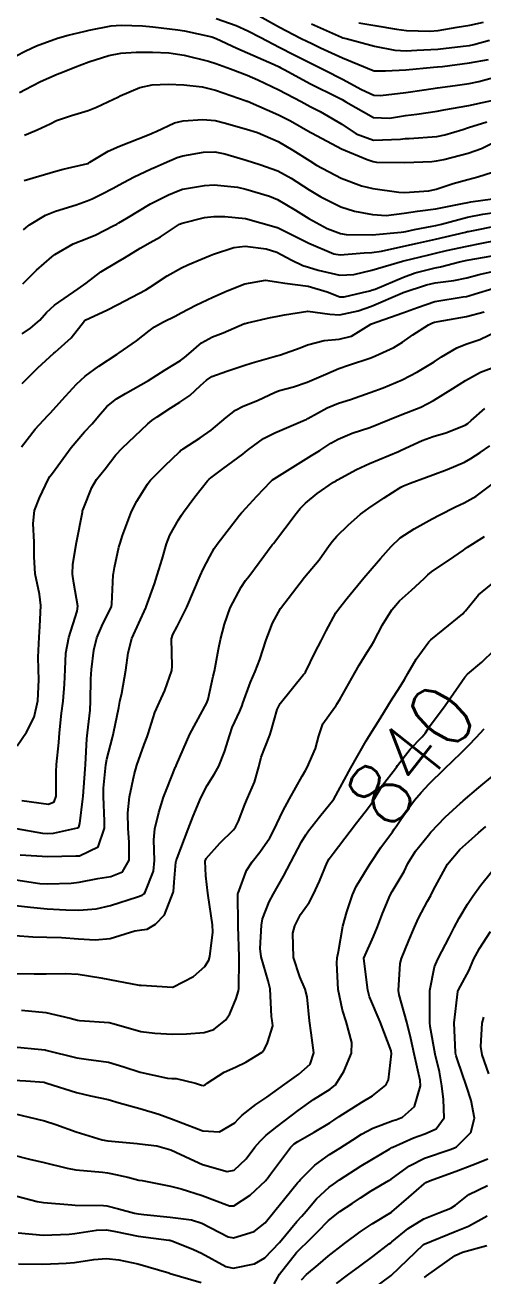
# Model space of a CAD drawing. Header units: metres. Extents: x 307586 to 320046, y 7427249 to 7434250.
# Drawn here: x 319768.6 to 319797.5, y 7429414.4 to 7429493.3 of the extents above; entities that cross this region are included whole.
import ezdxf
from ezdxf.enums import TextEntityAlignment as Align

# ---------------------------------------------------------------- set-up
doc = ezdxf.new("R2010")
doc.units = ezdxf.units.M
doc.header["$MEASUREMENT"] = 0
for name, color, linetype in [('Cotas', 45, 'Continuous'), ('Curvas de Nivel 1m', 11, 'Continuous'), ('Curvas de Nivel 5m', 15, 'Continuous')]:
    doc.layers.add(name, color=color, linetype=linetype)
doc.styles.add('Style-STANDARD', font='STANDARD.shx')

msp = doc.modelspace()

# ---------------------------------------------------------------- linework, layer by layer
at = {"layer": 'Curvas de Nivel 1m', "flags": 128}
for points, elevation in [([(319783.164, 7429493.985), (319784.633, 7429493.154), (319785.947, 7429492.47), (319786.401, 7429492.244), (319786.62, 7429492.138), (319787.218, 7429491.853), (319788.611, 7429491.231), (319790.533, 7429490.421), (319790.603, 7429490.404), (319791.311, 7429490.409), (319792.604, 7429490.474), (319794.349, 7429490.629), (319794.606, 7429490.649), (319794.922, 7429490.681), (319796.608, 7429490.898), (319797.813, 7429491.126)], 819), ([(319767.964, 7429491.332), (319768.613, 7429491.67), (319769.303, 7429491.986), (319770.621, 7429492.457), (319771.297, 7429492.65), (319772.356, 7429492.905), (319772.628, 7429492.967), (319774.011, 7429493.237), (319774.633, 7429493.279), (319775.986, 7429493.236), (319776.632, 7429493.179), (319778.204, 7429492.99), (319778.628, 7429492.915), (319780.363, 7429492.543), (319780.622, 7429492.451), (319781.938, 7429491.842), (319782.613, 7429491.547), (319784.297, 7429490.802), (319784.605, 7429490.652), (319784.712, 7429490.596), (319784.921, 7429490.485), (319786.59, 7429489.583), (319788.279, 7429488.742), (319788.575, 7429488.589), (319788.819, 7429488.438), (319790.569, 7429487.461), (319791.562, 7429487.411), (319792.571, 7429487.586), (319793.292, 7429487.663), (319794.575, 7429487.866), (319794.995, 7429487.946), (319796.581, 7429488.211), (319796.689, 7429488.231), (319797.147, 7429488.334), (319798.314, 7429488.594)], 821), ([(319786.637, 7429493.368), (319788.544, 7429492.521), (319788.624, 7429492.492), (319788.832, 7429492.438), (319790.618, 7429491.954), (319791.912, 7429491.696), (319792.616, 7429491.673), (319793.295, 7429491.705), (319794.617, 7429491.767), (319796.222, 7429491.949), (319796.62, 7429492.008), (319796.895, 7429492.063), (319797.886, 7429492.327)], 818), ([(319789.63, 7429493.438), (319790.636, 7429493.266), (319792.009, 7429493.022), (319792.631, 7429492.946), (319794.105, 7429492.901), (319794.632, 7429492.951), (319795.831, 7429493.156), (319796.637, 7429493.285), (319797.501, 7429493.47)], 817), ([(319768.226, 7429489.035), (319768.581, 7429489.232), (319769.54, 7429489.719), (319770.596, 7429490.187), (319770.933, 7429490.32), (319771.723, 7429490.643), (319772.606, 7429490.972), (319773.858, 7429491.37), (319774.612, 7429491.523), (319775.594, 7429491.576), (319776.613, 7429491.585), (319777.648, 7429491.535), (319778.611, 7429491.381), (319780.138, 7429491.014), (319780.606, 7429490.871), (319780.851, 7429490.782), (319781.545, 7429490.526), (319782.597, 7429490.126), (319783.259, 7429489.837), (319784.584, 7429489.198), (319786.004, 7429488.469), (319786.373, 7429488.265), (319786.57, 7429488.158), (319787.191, 7429487.829), (319788.559, 7429487.03), (319789.471, 7429486.431), (319790.549, 7429486.032), (319792.254, 7429486.099), (319792.55, 7429486.131), (319792.802, 7429486.136), (319794.552, 7429486.257), (319795.065, 7429486.362), (319796.199, 7429486.705), (319796.56, 7429486.817), (319797.715, 7429487.179)], 822), ([(319768.549, 7429486.334), (319768.789, 7429486.44), (319769.348, 7429486.672), (319770.157, 7429487.064), (319770.559, 7429487.266), (319771.499, 7429487.583), (319772.566, 7429487.908), (319773.08, 7429488.113), (319774.148, 7429488.614), (319774.437, 7429488.75), (319774.576, 7429488.82), (319775.819, 7429489.357), (319776.587, 7429489.508), (319777.607, 7429489.551), (319778.587, 7429489.519), (319779.74, 7429489.394), (319780.583, 7429489.183), (319782.528, 7429488.511), (319782.558, 7429488.496), (319782.603, 7429488.48), (319784.564, 7429487.634), (319785.323, 7429487.241), (319786.554, 7429486.53), (319786.68, 7429486.459), (319788.543, 7429485.49), (319790.155, 7429484.805), (319790.536, 7429484.68), (319790.756, 7429484.637), (319792.535, 7429484.611), (319794.236, 7429484.673), (319794.536, 7429484.714), (319794.989, 7429484.815), (319796.542, 7429485.207), (319797.38, 7429485.497), (319798.551, 7429486.096)], 823), ([(319768.515, 7429483.49), (319769.434, 7429483.756), (319770.524, 7429484.071), (319770.98, 7429484.199), (319772.532, 7429484.564), (319772.579, 7429484.583), (319772.661, 7429484.629), (319773.823, 7429485.335), (319774.543, 7429485.647), (319776.306, 7429486.339), (319776.552, 7429486.447), (319776.645, 7429486.486), (319776.849, 7429486.577), (319778.005, 7429487.119), (319778.56, 7429487.245), (319779.785, 7429487.324), (319780.56, 7429487.26), (319781.145, 7429487.117), (319782.555, 7429486.723), (319783.236, 7429486.503), (319784.547, 7429485.936), (319785.471, 7429485.405), (319786.536, 7429484.724), (319786.97, 7429484.456), (319788.521, 7429483.635), (319789.795, 7429483.146), (319790.511, 7429482.975), (319792.162, 7429482.741), (319792.508, 7429482.733), (319794.046, 7429482.838), (319794.511, 7429482.935), (319795.582, 7429483.289), (319796.521, 7429483.552), (319797.148, 7429483.709), (319798.53, 7429484.145)], 824), ([(319768.436, 7429476.964), (319769.289, 7429477.827), (319770.263, 7429478.662), (319770.369, 7429478.746), (319770.455, 7429478.811), (319771.617, 7429479.492), (319772.471, 7429479.827), (319773.048, 7429480.051), (319774.133, 7429480.613), (319774.36, 7429480.736), (319774.485, 7429480.805), (319774.99, 7429481.104), (319776.497, 7429482.007), (319776.865, 7429482.21), (319777.621, 7429482.569), (319778.23, 7429482.84), (319778.508, 7429482.927), (319779.89, 7429483.169), (319780.513, 7429483.206), (319781.969, 7429483.06), (319782.509, 7429482.936), (319783.996, 7429482.495), (319784.501, 7429482.286), (319785.636, 7429481.614), (319786.489, 7429481.087), (319787.646, 7429480.448), (319788.478, 7429480.132), (319788.836, 7429480.078), (319790.478, 7429480.061), (319792.304, 7429480.217), (319792.482, 7429480.253), (319792.595, 7429480.275), (319793.154, 7429480.383), (319794.253, 7429480.605), (319794.486, 7429480.645), (319794.842, 7429480.72), (319796.491, 7429481.159), (319797.466, 7429481.357), (319798.495, 7429481.513)], 826), ([(319768.4, 7429473.808), (319768.92, 7429474.161), (319769.496, 7429474.669), (319769.933, 7429475.15), (319770.423, 7429475.627), (319771.934, 7429476.637), (319772.437, 7429477.005), (319773.345, 7429477.72), (319774.451, 7429478.377), (319774.854, 7429478.604), (319775.845, 7429479.207), (319776.468, 7429479.567), (319777.114, 7429479.933), (319778.075, 7429480.564), (319778.326, 7429480.72), (319778.485, 7429480.783), (319779.894, 7429481.141), (319780.49, 7429481.205), (319781.173, 7429481.213), (319782.489, 7429481.088), (319784.427, 7429480.547), (319784.483, 7429480.522), (319784.506, 7429480.513), (319784.542, 7429480.489), (319786.469, 7429479.524), (319788.048, 7429478.856), (319788.458, 7429478.788), (319789.973, 7429478.912), (319790.461, 7429478.943), (319791.068, 7429479.017), (319792.472, 7429479.336), (319793.329, 7429479.527), (319794.477, 7429479.775), (319796.373, 7429480.233), (319796.482, 7429480.259), (319796.55, 7429480.272), (319796.874, 7429480.336), (319798.21, 7429480.598)], 827), ([(319768.4, 7429470.68), (319769.378, 7429471.665), (319770.382, 7429472.59), (319770.468, 7429472.659), (319771.48, 7429473.561), (319772.333, 7429474.631), (319772.414, 7429474.694), (319773.738, 7429475.299), (319774.423, 7429475.659), (319776.195, 7429476.584), (319776.434, 7429476.722), (319777.546, 7429477.465), (319778.447, 7429477.965), (319778.853, 7429478.152), (319779.758, 7429478.547), (319780.243, 7429478.755), (319780.457, 7429478.838), (319781.738, 7429479.246), (319782.465, 7429479.329), (319783.779, 7429479.181), (319784.46, 7429478.955), (319785.372, 7429478.476), (319786.106, 7429478.121), (319786.448, 7429478.014), (319787.077, 7429477.823), (319788.444, 7429477.506), (319789.316, 7429477.56), (319790.447, 7429477.828), (319792.396, 7429478.391), (319792.463, 7429478.408), (319794.045, 7429478.797), (319794.468, 7429478.896), (319795.167, 7429479.056), (319796.473, 7429479.347), (319797.299, 7429479.508), (319798.477, 7429479.731)], 828), ([(319768.346, 7429466.68), (319769.204, 7429467.791), (319770.002, 7429468.663), (319770.171, 7429468.826), (319770.338, 7429469.004), (319771.121, 7429469.879), (319771.81, 7429470.638), (319772.368, 7429471.144), (319773.229, 7429471.767), (319774.382, 7429472.519), (319774.519, 7429472.608), (319775.611, 7429473.375), (319776.404, 7429474.001), (319776.738, 7429474.247), (319777.311, 7429474.571), (319778.053, 7429474.928), (319778.419, 7429475.129), (319779.35, 7429475.625), (319780.429, 7429476.115), (319781.325, 7429476.527), (319782.437, 7429476.968), (319783.744, 7429477.193), (319784.439, 7429477.099), (319784.965, 7429477.009), (319786.437, 7429476.824), (319787.633, 7429476.448), (319788.43, 7429476.146), (319788.718, 7429476.149), (319789.865, 7429476.426), (319790.325, 7429476.531), (319790.434, 7429476.561), (319790.655, 7429476.635), (319792.448, 7429477.386), (319793.188, 7429477.647), (319794.457, 7429477.965), (319794.783, 7429478.041), (319795.982, 7429478.347), (319796.464, 7429478.454), (319798.057, 7429478.734)], 829), ([(319768.363, 7429444.361), (319770.045, 7429444.139), (319770.42, 7429444.273), (319770.546, 7429444.645), (319770.545, 7429446.168), (319770.567, 7429446.645), (319770.698, 7429448.033), (319770.749, 7429448.643), (319770.88, 7429449.874), (319770.968, 7429450.642), (319771.063, 7429451.712), (319771.098, 7429452.64), (319771.149, 7429453.655), (319771.33, 7429454.643), (319771.865, 7429456.31), (319771.911, 7429456.634), (319771.648, 7429458.079), (319771.56, 7429458.64), (319771.579, 7429459.284), (319771.818, 7429460.636), (319772.193, 7429462.562), (319772.208, 7429462.631), (319772.22, 7429462.674), (319772.265, 7429462.796), (319772.79, 7429464.121), (319773.088, 7429464.622), (319773.62, 7429465.297), (319774.309, 7429466.181), (319774.695, 7429466.604), (319776.328, 7429468.126), (319776.575, 7429468.333), (319776.903, 7429468.574), (319777.772, 7429469.135), (319778.347, 7429469.488), (319778.98, 7429469.927), (319779.649, 7429470.547), (319780.023, 7429470.887), (319780.369, 7429471.107), (319781.306, 7429471.46), (319782.376, 7429471.813), (319782.898, 7429471.985), (319784.382, 7429472.394), (319784.697, 7429472.485), (319785.929, 7429472.928), (319786.393, 7429473.108), (319787.452, 7429473.394), (319788.398, 7429473.464), (319789.179, 7429473.654), (319790.388, 7429474.42), (319790.405, 7429474.428), (319790.431, 7429474.438), (319792.42, 7429475.131), (319793.325, 7429475.48), (319794.428, 7429475.849), (319796.221, 7429476.133), (319796.431, 7429476.164), (319796.569, 7429476.201), (319796.974, 7429476.335), (319798.095, 7429476.666)], 831), ([(319768.022, 7429442.59), (319769.67, 7429442.306), (319770.019, 7429442.276), (319770.365, 7429442.301), (319771.876, 7429442.631), (319771.962, 7429442.692), (319772.027, 7429442.906), (319772.215, 7429444.464), (319772.231, 7429444.628), (319772.365, 7429446.332), (319772.385, 7429446.627), (319772.469, 7429448.247), (319772.505, 7429448.626), (319772.672, 7429450.067), (319772.707, 7429450.624), (319772.73, 7429452.031), (319772.765, 7429452.624), (319772.923, 7429453.86), (319773.102, 7429454.621), (319773.424, 7429455.374), (319774.02, 7429456.612), (319774.053, 7429456.753), (319774.136, 7429458.611), (319774.146, 7429458.679), (319774.22, 7429459.067), (319774.495, 7429460.35), (319774.565, 7429460.605), (319774.723, 7429461.079), (319775.29, 7429462.595), (319775.618, 7429463.245), (319776.289, 7429464.314), (319776.4, 7429464.47), (319776.494, 7429464.578), (319777.397, 7429465.475), (319778.311, 7429466.372), (319778.411, 7429466.459), (319778.547, 7429466.558), (319779.619, 7429467.248), (319780.325, 7429467.731), (319781.269, 7429468.526), (319781.856, 7429469.002), (319782.344, 7429469.238), (319783.244, 7429469.607), (319784.357, 7429470.127), (319784.619, 7429470.227), (319785.514, 7429470.473), (319786.366, 7429470.751), (319787.553, 7429471.266), (319788.375, 7429471.619), (319788.974, 7429471.837), (319790.382, 7429472.304), (319790.685, 7429472.415), (319791.843, 7429472.947), (319792.396, 7429473.277), (319793.051, 7429473.736), (319794.021, 7429474.374), (319794.285, 7429474.5), (319794.415, 7429474.538), (319794.632, 7429474.584), (319796.419, 7429474.909), (319797.547, 7429475.204)], 832), ([(319768.274, 7429440.944), (319770.005, 7429440.83), (319771.773, 7429440.864), (319772.005, 7429440.881), (319773.196, 7429441.433), (319773.588, 7429442.614), (319773.582, 7429443.062), (319773.519, 7429444.615), (319773.532, 7429445.142), (319773.673, 7429446.614), (319773.726, 7429446.964), (319774.09, 7429448.339), (319774.161, 7429448.609), (319774.488, 7429450.234), (319774.564, 7429450.603), (319774.674, 7429451.147), (319774.922, 7429452.598), (319775.082, 7429453.674), (319775.315, 7429454.593), (319776.192, 7429456.529), (319776.21, 7429456.563), (319776.22, 7429456.58), (319776.737, 7429458.045), (319776.912, 7429458.573), (319777.217, 7429459.581), (319777.507, 7429460.567), (319777.708, 7429461.106), (319778.258, 7429462.073), (319778.446, 7429462.373), (319778.569, 7429462.557), (319779.295, 7429463.532), (319780.094, 7429464.542), (319780.194, 7429464.641), (319780.295, 7429464.722), (319781.062, 7429465.29), (319782.31, 7429466.225), (319782.47, 7429466.349), (319782.662, 7429466.507), (319783.62, 7429467.197), (319784.324, 7429467.569), (319786.243, 7429468.372), (319786.332, 7429468.412), (319786.363, 7429468.429), (319786.411, 7429468.459), (319787.645, 7429469.146), (319788.348, 7429469.437), (319789.115, 7429469.669), (319790.358, 7429470.097), (319791.17, 7429470.408), (319792.368, 7429470.914), (319793.337, 7429471.417), (319794.38, 7429472.051), (319794.86, 7429472.363), (319795.813, 7429472.927), (319796.395, 7429473.154), (319797.27, 7429473.461), (319798.408, 7429473.994)], 833), ([(319767.983, 7429439.356), (319769.5, 7429439.138), (319769.98, 7429439.105), (319771.476, 7429439.139), (319771.982, 7429439.205), (319773.166, 7429439.438), (319773.987, 7429439.572), (319774.726, 7429439.865), (319775.144, 7429440.593), (319775.147, 7429441.726), (319775.079, 7429442.594), (319775.054, 7429443.579), (319775.154, 7429444.593), (319775.458, 7429445.98), (319775.618, 7429446.587), (319776.086, 7429447.895), (319776.283, 7429448.386), (319776.348, 7429448.577), (319776.762, 7429449.924), (319777.054, 7429450.571), (319777.391, 7429451.307), (319777.834, 7429452.563), (319777.864, 7429452.846), (319777.809, 7429454.564), (319777.897, 7429454.842), (319778.181, 7429455.334), (319778.779, 7429456.554), (319779.198, 7429457.555), (319779.615, 7429458.546), (319779.808, 7429458.956), (319780.231, 7429459.768), (319780.514, 7429460.261), (319780.699, 7429460.533), (319782.11, 7429462.36), (319782.225, 7429462.511), (319782.243, 7429462.531), (319782.264, 7429462.552), (319783.207, 7429463.573), (319784.079, 7429464.492), (319784.191, 7429464.594), (319784.295, 7429464.668), (319784.786, 7429464.971), (319786.308, 7429465.922), (319786.64, 7429466.126), (319787.167, 7429466.451), (319787.862, 7429466.9), (319788.32, 7429467.171), (319789.212, 7429467.543), (319790.328, 7429467.902), (319791.573, 7429468.401), (319792.346, 7429468.72), (319793.545, 7429469.185), (319794.355, 7429469.595), (319795.56, 7429470.352), (319796.368, 7429470.872), (319797.312, 7429471.392), (319798.378, 7429471.785)], 834), ([(319767.945, 7429435.853), (319769.054, 7429435.773), (319769.944, 7429435.737), (319770.864, 7429435.721), (319771.943, 7429435.646), (319772.998, 7429435.564), (319773.943, 7429435.668), (319775.507, 7429436.145), (319775.949, 7429436.215), (319776.277, 7429436.249), (319776.801, 7429436.572), (319777.371, 7429437.153), (319777.923, 7429438.561), (319777.932, 7429438.602), (319777.983, 7429439.221), (319778.094, 7429440.466), (319778.112, 7429440.558), (319778.166, 7429440.719), (319778.874, 7429442.547), (319779.191, 7429443.387), (319779.661, 7429444.536), (319780.061, 7429445.304), (319780.536, 7429446.057), (319780.797, 7429446.523), (319781.163, 7429447.438), (319781.492, 7429448.516), (319781.652, 7429448.962), (319782.115, 7429450.001), (319782.269, 7429450.36), (319782.321, 7429450.508), (319782.799, 7429451.841), (319783.098, 7429452.5), (319783.39, 7429453.262), (319783.789, 7429454.494), (319783.891, 7429454.778), (319784.184, 7429455.55), (319784.698, 7429456.482), (319786.213, 7429458.46), (319787.132, 7429459.548), (319787.766, 7429460.445), (319787.967, 7429460.722), (319788.249, 7429461.039), (319788.962, 7429461.727), (319789.748, 7429462.425), (319790.039, 7429462.65), (319790.269, 7429462.811), (319791.225, 7429463.459), (319792.289, 7429464.135), (319792.457, 7429464.222), (319792.878, 7429464.384), (319793.913, 7429464.758), (319794.298, 7429464.91), (319795.203, 7429465.258), (319796.307, 7429465.705), (319796.707, 7429465.938), (319797.295, 7429466.33), (319797.897, 7429466.746)], 836), ([(319767.914, 7429433.442), (319769.152, 7429433.424), (319769.914, 7429433.42), (319771.103, 7429433.45), (319771.915, 7429433.413), (319773.358, 7429433.169), (319773.91, 7429433.062), (319775.766, 7429432.721), (319775.905, 7429432.704), (319777.873, 7429432.591), (319777.903, 7429432.595), (319779.203, 7429433.251), (319779.923, 7429433.889), (319780.167, 7429434.29), (319780.232, 7429434.527), (319780.414, 7429436.059), (319780.403, 7429436.525), (319780.119, 7429438.381), (319780.103, 7429438.529), (319779.989, 7429439.61), (319779.948, 7429440.531), (319780.005, 7429440.708), (319780.867, 7429441.668), (319781.736, 7429442.513), (319781.862, 7429442.675), (319782.031, 7429443.07), (319782.44, 7429444.113), (319782.619, 7429444.504), (319783.047, 7429445.516), (319783.318, 7429446.498), (319783.481, 7429447.094), (319784.018, 7429448.491), (319784.035, 7429448.549), (319784.097, 7429448.767), (319784.489, 7429450.113), (319784.675, 7429450.482), (319786.141, 7429452.308), (319786.215, 7429452.387), (319786.264, 7429452.459), (319786.887, 7429453.728), (319787.25, 7429454.449), (319787.565, 7429455.06), (319788.19, 7429456.196), (319788.355, 7429456.438), (319788.906, 7429457.139), (319789.953, 7429458.423), (319790.072, 7429458.564), (319790.217, 7429458.725), (319791.005, 7429459.634), (319791.665, 7429460.399), (319792.248, 7429460.936), (319793.125, 7429461.51), (319794.261, 7429462.134), (319794.695, 7429462.364), (319795.735, 7429462.884), (319796.275, 7429463.138), (319797.042, 7429463.572), (319798.047, 7429464.322)], 837), ([(319768.353, 7429431.138), (319769.886, 7429430.979), (319771.429, 7429430.635), (319771.881, 7429430.512), (319772.015, 7429430.494), (319773.879, 7429430.35), (319774.206, 7429430.277), (319775.871, 7429429.799), (319776.762, 7429429.679), (319777.869, 7429429.624), (319778.768, 7429429.648), (319779.871, 7429429.722), (319780.489, 7429429.909), (319781.232, 7429430.517), (319781.491, 7429430.91), (319781.897, 7429431.873), (319782.048, 7429432.362), (319782.067, 7429432.508), (319782.083, 7429434.356), (319782.08, 7429434.509), (319782.023, 7429436.439), (319782.025, 7429436.509), (319782.008, 7429438.474), (319782.014, 7429438.51), (319782.552, 7429439.947), (319782.894, 7429440.501), (319783.392, 7429441.113), (319784.018, 7429442.019), (319784.268, 7429442.486), (319784.836, 7429443.683), (319785.263, 7429444.472), (319786.067, 7429445.902), (319786.27, 7429446.259), (319786.382, 7429446.457), (319786.894, 7429447.642), (319787.117, 7429448.45), (319787.352, 7429449.2), (319788.12, 7429450.255), (319788.205, 7429450.356), (319788.253, 7429450.438), (319788.425, 7429450.735), (319789.385, 7429452.421), (319789.663, 7429452.904), (319790.163, 7429453.732), (319790.424, 7429454.152), (319790.573, 7429454.406), (319791.135, 7429455.449), (319791.709, 7429456.395), (319792.199, 7429456.965), (319792.955, 7429457.632), (319793.754, 7429458.375), (319793.996, 7429458.602), (319794.227, 7429458.785), (319795.636, 7429459.748), (319796.241, 7429460.168), (319796.34, 7429460.241), (319796.483, 7429460.338), (319797.555, 7429461.022)], 838), ([(319767.855, 7429428.833), (319769.606, 7429428.654), (319769.834, 7429428.631), (319769.853, 7429428.628), (319769.88, 7429428.622), (319771.848, 7429428.129), (319772.43, 7429428.041), (319773.845, 7429427.859), (319774.813, 7429427.566), (319775.839, 7429427.223), (319777.555, 7429426.843), (319777.836, 7429426.832), (319778.11, 7429426.83), (319779.329, 7429426.538), (319779.711, 7429426.411), (319779.831, 7429426.382), (319779.932, 7429426.429), (319780.054, 7429426.528), (319781.142, 7429427.215), (319781.843, 7429427.535), (319782.501, 7429427.849), (319783.531, 7429428.493), (319783.679, 7429428.668), (319783.862, 7429429.069), (319784.21, 7429430.153), (319784.166, 7429430.486), (319784.132, 7429430.733), (319784.038, 7429432.488), (319783.91, 7429432.989), (319783.466, 7429434.495), (319783.414, 7429435.02), (319783.493, 7429436.495), (319783.56, 7429436.891), (319783.968, 7429437.967), (319784.246, 7429438.486), (319784.88, 7429439.587), (319785.342, 7429440.47), (319786.016, 7429441.751), (319786.282, 7429442.195), (319786.465, 7429442.456), (319787.142, 7429443.343), (319788.053, 7429444.44), (319789.134, 7429446.424), (319790.09, 7429448.123), (319790.2, 7429448.3), (319790.272, 7429448.408), (319790.974, 7429449.537), (319791.506, 7429450.396), (319791.743, 7429450.778), (319792.133, 7429451.381), (319792.525, 7429452), (319792.728, 7429452.384), (319793.25, 7429453.286), (319794.055, 7429454.371), (319794.108, 7429454.436), (319794.174, 7429454.502), (319794.956, 7429455.133), (319796.191, 7429456.139), (319796.29, 7429456.241), (319796.357, 7429456.338), (319797.188, 7429457.35), (319798.221, 7429458.182)], 839), ([(319767.874, 7429424.617), (319769.806, 7429424.161), (319770.519, 7429423.926), (319771.795, 7429423.46), (319773.448, 7429422.954), (319773.787, 7429422.888), (319775.651, 7429422.716), (319775.785, 7429422.7), (319776.884, 7429422.569), (319777.781, 7429422.334), (319778.983, 7429421.75), (319779.772, 7429421.393), (319781.334, 7429420.948), (319781.768, 7429421.038), (319782.519, 7429421.759), (319783.08, 7429422.497), (319783.402, 7429422.88), (319783.794, 7429423.241), (319784.477, 7429423.805), (319785.358, 7429424.467), (319785.816, 7429424.812), (319786.774, 7429425.5), (319787.83, 7429426.156), (319788.163, 7429426.435), (319788.689, 7429427.275), (319789.166, 7429428.42), (319789.193, 7429429.09), (319788.829, 7429430.426), (319788.6, 7429431.139), (319788.33, 7429432.434), (319788.252, 7429434.111), (319788.277, 7429434.435), (319788.344, 7429434.841), (319788.626, 7429436.43), (319788.872, 7429437.336), (319789.237, 7429438.421), (319789.463, 7429438.936), (319789.994, 7429439.797), (319790.231, 7429440.176), (319790.369, 7429440.406), (319791.012, 7429441.401), (319791.752, 7429442.393), (319791.871, 7429442.546), (319792.029, 7429442.785), (319792.676, 7429443.751), (319793.147, 7429444.379), (319793.558, 7429444.875), (319794.063, 7429445.424), (319795.036, 7429446.356), (319796.089, 7429447.379), (319796.572, 7429447.859), (319797.03, 7429448.331), (319797.544, 7429448.89)], 841), ([(319767.776, 7429422.013), (319768.855, 7429421.745), (319769.772, 7429421.522), (319771.239, 7429421.165), (319771.767, 7429421.065), (319773.47, 7429420.908), (319773.766, 7429420.875), (319773.99, 7429420.832), (319775.064, 7429420.59), (319775.761, 7429420.421), (319775.957, 7429420.381), (319777.755, 7429420.028), (319778.434, 7429419.869), (319779.746, 7429419.435), (319781.467, 7429418.783), (319781.737, 7429418.783), (319782.784, 7429419.463), (319783.761, 7429420.385), (319783.809, 7429420.443), (319783.848, 7429420.489), (319784.061, 7429420.78), (319785.328, 7429422.467), (319785.553, 7429422.697), (319785.789, 7429422.857), (319786.814, 7429423.433), (319787.807, 7429424.034), (319788.05, 7429424.196), (319788.399, 7429424.431), (319789.822, 7429425.323), (319790.501, 7429425.729), (319791.328, 7429426.395), (319791.498, 7429426.732), (319791.702, 7429428.392), (319791.672, 7429428.576), (319790.985, 7429430.399), (319790.317, 7429431.987), (319790.195, 7429432.407), (319789.955, 7429434.387), (319789.959, 7429434.41), (319790.564, 7429435.787), (319790.817, 7429436.401), (319791.132, 7429437.228), (319791.609, 7429438.394), (319791.735, 7429438.634), (319791.983, 7429439.034), (319792.486, 7429439.895), (319792.731, 7429440.383), (319793.212, 7429441.176), (319794.021, 7429442.186), (319794.183, 7429442.368), (319795.084, 7429443.308), (319796.051, 7429444.194), (319796.128, 7429444.263), (319796.225, 7429444.338), (319797.21, 7429445.18), (319798.069, 7429445.906)], 842), ([(319767.745, 7429419.484), (319769.337, 7429419.058), (319769.738, 7429419.001), (319771.522, 7429418.847), (319771.736, 7429418.839), (319773.527, 7429418.821), (319773.736, 7429418.791), (319774.46, 7429418.599), (319775.48, 7429418.334), (319775.73, 7429418.285), (319776.069, 7429418.237), (319777.728, 7429418.07), (319779.086, 7429417.899), (319779.725, 7429417.698), (319781.394, 7429416.836), (319781.716, 7429416.774), (319783.04, 7429417.176), (319783.725, 7429417.715), (319784.339, 7429418.481), (319784.956, 7429419.261), (319785.76, 7429420.236), (319785.865, 7429420.356), (319785.955, 7429420.458), (319786.857, 7429421.364), (319787.779, 7429422.023), (319788.442, 7429422.43), (319789.256, 7429422.953), (319789.797, 7429423.317), (319790.508, 7429423.697), (319791.81, 7429424.169), (319791.974, 7429424.225), (319792.386, 7429424.384), (319793.136, 7429425.061), (319793.531, 7429426.373), (319793.506, 7429426.703), (319793.119, 7429428.377), (319792.906, 7429429.341), (319792.663, 7429430.382), (319792.182, 7429432.105), (319792.136, 7429432.388), (319792.244, 7429434.071), (319792.318, 7429434.386), (319792.793, 7429435.533), (319793.138, 7429436.378), (319793.394, 7429436.94), (319793.969, 7429438.005), (319794.174, 7429438.367), (319794.353, 7429438.739), (319795.232, 7429440.352), (319796.012, 7429441.269), (319796.57, 7429441.782), (319797.183, 7429442.328), (319797.637, 7429442.716)], 843), ([(319768.139, 7429417.096), (319769.716, 7429416.943), (319771.348, 7429417.002), (319771.717, 7429417.05), (319773.072, 7429417.263), (319773.72, 7429417.269), (319774.286, 7429417.169), (319775.716, 7429416.875), (319777.649, 7429416.625), (319777.713, 7429416.616), (319777.764, 7429416.61), (319777.904, 7429416.557), (319779.203, 7429416.033), (319779.706, 7429415.805), (319781.247, 7429414.965), (319781.696, 7429414.855), (319783.06, 7429415.135), (319783.703, 7429415.505), (319784.637, 7429416.476), (319785.726, 7429417.797), (319786.04, 7429418.147), (319786.302, 7429418.454), (319786.958, 7429419.234), (319787.756, 7429419.963), (319788.031, 7429420.164), (319788.412, 7429420.43), (319789.772, 7429421.312), (319790.46, 7429421.719), (319791.585, 7429422.392), (319791.713, 7429422.462), (319791.785, 7429422.5), (319793.081, 7429423.089), (319793.797, 7429423.337), (319794.505, 7429423.657), (319795.008, 7429424.352), (319794.98, 7429425.508), (319794.881, 7429426.354), (319794.723, 7429427.238), (319794.456, 7429428.361), (319794.129, 7429430.116), (319794.113, 7429430.367), (319794.111, 7429430.593), (319794.109, 7429432.367), (319794.415, 7429433.873), (319794.62, 7429434.36), (319795.353, 7429435.755), (319795.656, 7429436.344), (319795.962, 7429436.938), (319796.482, 7429437.828), (319796.83, 7429438.332), (319797.319, 7429438.997), (319797.998, 7429439.859)], 844), ([(319797.845, 7429427.122), (319797.426, 7429428.324), (319797.34, 7429428.853), (319797.408, 7429430.325), (319797.524, 7429430.686)], 846), ([(319786.024, 7429414.12), (319786.334, 7429414.454), (319787.075, 7429415.07), (319787.705, 7429415.625), (319788.723, 7429416.425), (319789.72, 7429417.148), (319790.469, 7429417.659), (319791.702, 7429418.39), (319791.72, 7429418.403), (319792.794, 7429419.333), (319793.76, 7429420.188), (319793.869, 7429420.261), (319794.1, 7429420.365), (319795.769, 7429420.976), (319796.754, 7429421.35), (319797.777, 7429421.753)], 846), ([(319788.23, 7429413.887), (319788.921, 7429414.422), (319789.699, 7429414.993), (319790.509, 7429415.598), (319791.552, 7429416.392), (319791.644, 7429416.46), (319791.714, 7429416.513), (319792.748, 7429417.355), (319793.729, 7429417.973), (319794.676, 7429418.356), (319795.445, 7429418.637), (319795.74, 7429418.832), (319796.584, 7429419.498), (319797.759, 7429420.07)], 847), ([(319790.534, 7429413.547), (319791.668, 7429414.39), (319792.706, 7429415.377), (319793.713, 7429416.345), (319793.747, 7429416.369), (319795.721, 7429417.178), (319796.544, 7429417.513), (319797.731, 7429418.166)], 848), ([(319793.783, 7429414.278), (319793.906, 7429414.367), (319795.706, 7429415.658), (319796.169, 7429415.874), (319797.713, 7429416.28)], 849)]:
    msp.add_lwpolyline(points, dxfattribs=dict(at, elevation=elevation))
at = {"layer": 'Curvas de Nivel 5m', "flags": 128}
for points, elevation in [([(319780.64, 7429493.709), (319781.901, 7429493.254), (319782.629, 7429492.922), (319783.44, 7429492.502), (319784.617, 7429491.887), (319785.551, 7429491.414), (319786.607, 7429490.88), (319787.481, 7429490.451), (319788.595, 7429489.884), (319789.801, 7429489.218), (319790.587, 7429488.87), (319791.008, 7429488.835), (319792.589, 7429489.044), (319793.762, 7429489.208), (319794.592, 7429489.321), (319795.71, 7429489.47), (319796.596, 7429489.607), (319797.198, 7429489.733), (319798.601, 7429490.098)], 820), ([(319768.478, 7429480.37), (319768.646, 7429480.513), (319768.863, 7429480.676), (319769.858, 7429481.297), (319770.492, 7429481.543), (319771.8, 7429481.944), (319772.499, 7429482.189), (319772.803, 7429482.324), (319773.388, 7429482.621), (319774.129, 7429482.994), (319774.512, 7429483.199), (319775.422, 7429483.694), (319776.527, 7429484.216), (319776.782, 7429484.325), (319777.351, 7429484.572), (319778.175, 7429484.925), (319778.538, 7429485.037), (319779.825, 7429485.262), (319780.54, 7429485.285), (319781.175, 7429485.166), (319782.535, 7429484.757), (319783.383, 7429484.501), (319784.527, 7429484.087), (319785.366, 7429483.631), (319786.509, 7429482.894), (319787.229, 7429482.453), (319788.497, 7429481.824), (319789.37, 7429481.555), (319790.492, 7429481.331), (319791.365, 7429481.28), (319792.493, 7429481.42), (319793.33, 7429481.547), (319794.496, 7429481.701), (319796.181, 7429482.026), (319796.501, 7429482.103), (319796.698, 7429482.141), (319798.07, 7429482.324)], 825), ([(319768.084, 7429447.815), (319768.674, 7429448.671), (319769.151, 7429449.621), (319769.377, 7429450.661), (319769.444, 7429451.968), (319769.418, 7429452.661), (319769.407, 7429453.408), (319769.47, 7429454.667), (319769.504, 7429455.343), (319769.573, 7429456.666), (319769.48, 7429457.387), (319769.208, 7429458.67), (319769.157, 7429459.742), (319769.155, 7429460.671), (319769.078, 7429461.849), (319769.174, 7429462.671), (319769.485, 7429463.457), (319770.05, 7429464.662), (319770.145, 7429464.811), (319770.297, 7429465.021), (319771.473, 7429466.643), (319772.323, 7429467.619), (319772.813, 7429468.14), (319773.203, 7429468.621), (319773.732, 7429469.226), (319774.349, 7429469.715), (319774.904, 7429470.052), (319775.88, 7429470.587), (319776.366, 7429470.874), (319777.408, 7429471.534), (319778.379, 7429472.128), (319778.631, 7429472.307), (319778.903, 7429472.555), (319779.699, 7429473.241), (319780.399, 7429473.617), (319781.065, 7429473.868), (319782.412, 7429474.454), (319782.453, 7429474.469), (319782.616, 7429474.508), (319784.068, 7429474.842), (319784.417, 7429474.91), (319784.953, 7429475.017), (319786.421, 7429475.247), (319787.811, 7429475.055), (319788.419, 7429475.006), (319789.594, 7429475.255), (319790.424, 7429475.559), (319792.39, 7429476.391), (319792.433, 7429476.407), (319793.91, 7429476.906), (319794.443, 7429477.02), (319795.632, 7429477.165), (319796.448, 7429477.34), (319797.232, 7429477.551), (319798.455, 7429477.817)], 830), ([(319767.963, 7429437.737), (319768.927, 7429437.63), (319769.962, 7429437.531), (319771.14, 7429437.459), (319771.961, 7429437.447), (319773.058, 7429437.523), (319773.964, 7429437.732), (319775.675, 7429438.29), (319775.971, 7429438.395), (319776.083, 7429438.467), (319776.155, 7429438.578), (319776.669, 7429439.897), (319776.745, 7429440.573), (319776.704, 7429441.885), (319776.77, 7429442.573), (319777.005, 7429443.604), (319777.304, 7429444.567), (319777.513, 7429445.111), (319778.072, 7429446.492), (319778.1, 7429446.56), (319778.122, 7429446.608), (319778.971, 7429448.547), (319779.364, 7429449.281), (319780.041, 7429450.531), (319780.125, 7429450.762), (319780.452, 7429452.215), (319780.522, 7429452.526), (319780.781, 7429453.906), (319780.911, 7429454.523), (319781.161, 7429455.498), (319781.516, 7429456.52), (319782.206, 7429457.825), (319782.482, 7429458.236), (319782.687, 7429458.505), (319783.341, 7429459.384), (319784.173, 7429460.491), (319784.204, 7429460.53), (319784.244, 7429460.581), (319785.67, 7429462.469), (319785.939, 7429462.794), (319786.273, 7429463.132), (319787, 7429463.735), (319788.035, 7429464.443), (319788.196, 7429464.539), (319788.294, 7429464.591), (319789.479, 7429465.251), (319790.305, 7429465.635), (319792.143, 7429466.393), (319792.314, 7429466.469), (319793.622, 7429467.079), (319794.327, 7429467.322), (319795.126, 7429467.563), (319796.339, 7429468.056), (319796.518, 7429468.161), (319796.727, 7429468.336), (319797.578, 7429469.1)], 835), ([(319767.872, 7429426.718), (319768.633, 7429426.668), (319769.77, 7429426.588), (319769.832, 7429426.574), (319769.942, 7429426.539), (319771.826, 7429425.937), (319772.713, 7429425.733), (319773.822, 7429425.495), (319774.517, 7429425.297), (319775.817, 7429424.939), (319777.016, 7429424.568), (319777.809, 7429424.287), (319778.253, 7429424.107), (319779.798, 7429423.521), (319780.849, 7429423.468), (319781.806, 7429424.032), (319782.045, 7429424.272), (319782.282, 7429424.505), (319783.131, 7429425.186), (319783.824, 7429425.643), (319784.975, 7429426.473), (319785.839, 7429427.099), (319786.566, 7429427.732), (319786.794, 7429428.451), (319786.619, 7429429.705), (319786.511, 7429430.454), (319786.371, 7429431.982), (319786.249, 7429432.457), (319785.915, 7429433.236), (319785.512, 7429434.466), (319785.472, 7429435.991), (319785.592, 7429436.465), (319785.96, 7429437.167), (319786.49, 7429437.933), (319786.782, 7429438.452), (319787.155, 7429439.279), (319787.629, 7429440.444), (319787.76, 7429440.688), (319788.009, 7429441.03), (319789.078, 7429442.424), (319789.492, 7429442.957), (319790.042, 7429443.654), (319790.372, 7429444.082), (319790.579, 7429444.405), (319791.134, 7429445.327), (319791.947, 7429446.391), (319792.001, 7429446.463), (319792.075, 7429446.57), (319792.864, 7429447.603), (319793.626, 7429448.375), (319793.842, 7429448.627), (319794.103, 7429449.028), (319795.085, 7429450.356), (319796.138, 7429451.864), (319796.326, 7429452.153), (319796.497, 7429452.336), (319797.39, 7429453.092), (319798.166, 7429453.852)], 840), ([(319784.298, 7429413.867), (319784.63, 7429414.476), (319785.707, 7429415.846), (319786.012, 7429416.155), (319786.328, 7429416.454), (319787.018, 7429417.149), (319787.727, 7429417.862), (319788.443, 7429418.429), (319789.217, 7429418.941), (319789.746, 7429419.303), (319790.42, 7429419.737), (319791.525, 7429420.392), (319791.676, 7429420.478), (319791.764, 7429420.537), (319792.83, 7429421.322), (319793.777, 7429421.801), (319795.396, 7429422.346), (319795.675, 7429422.451), (319795.786, 7429422.513), (319796.711, 7429423.419), (319796.941, 7429424.329), (319796.719, 7429425.436), (319796.42, 7429426.334), (319795.85, 7429428), (319795.768, 7429428.258), (319795.75, 7429428.342), (319795.726, 7429428.471), (319795.652, 7429430.343), (319795.882, 7429432.32), (319795.886, 7429432.34), (319795.904, 7429432.384), (319796.588, 7429433.668), (319796.879, 7429434.331), (319797.241, 7429435.025), (319797.951, 7429436.107)], 845), ([(319768.15, 7429415.126), (319769.698, 7429415.111), (319771.16, 7429415.174), (319771.699, 7429415.223), (319772.911, 7429415.408), (319773.702, 7429415.47), (319774.491, 7429415.388), (319775.699, 7429415.14), (319777.641, 7429414.561), (319777.693, 7429414.54), (319777.72, 7429414.532), (319779.684, 7429413.962)], 845)]:
    msp.add_lwpolyline(points, dxfattribs=dict(at, elevation=elevation))

# ---------------------------------------------------------------- texts
at = {"layer": 'Cotas', "style": 'Style-STANDARD'}
msp.add_text('840', height=4, rotation=51.83373, dxfattribs=at).set_placement((319792.906, 7429447.257, 840), align=Align.MIDDLE_CENTER)

doc.saveas('drawing.dxf')
